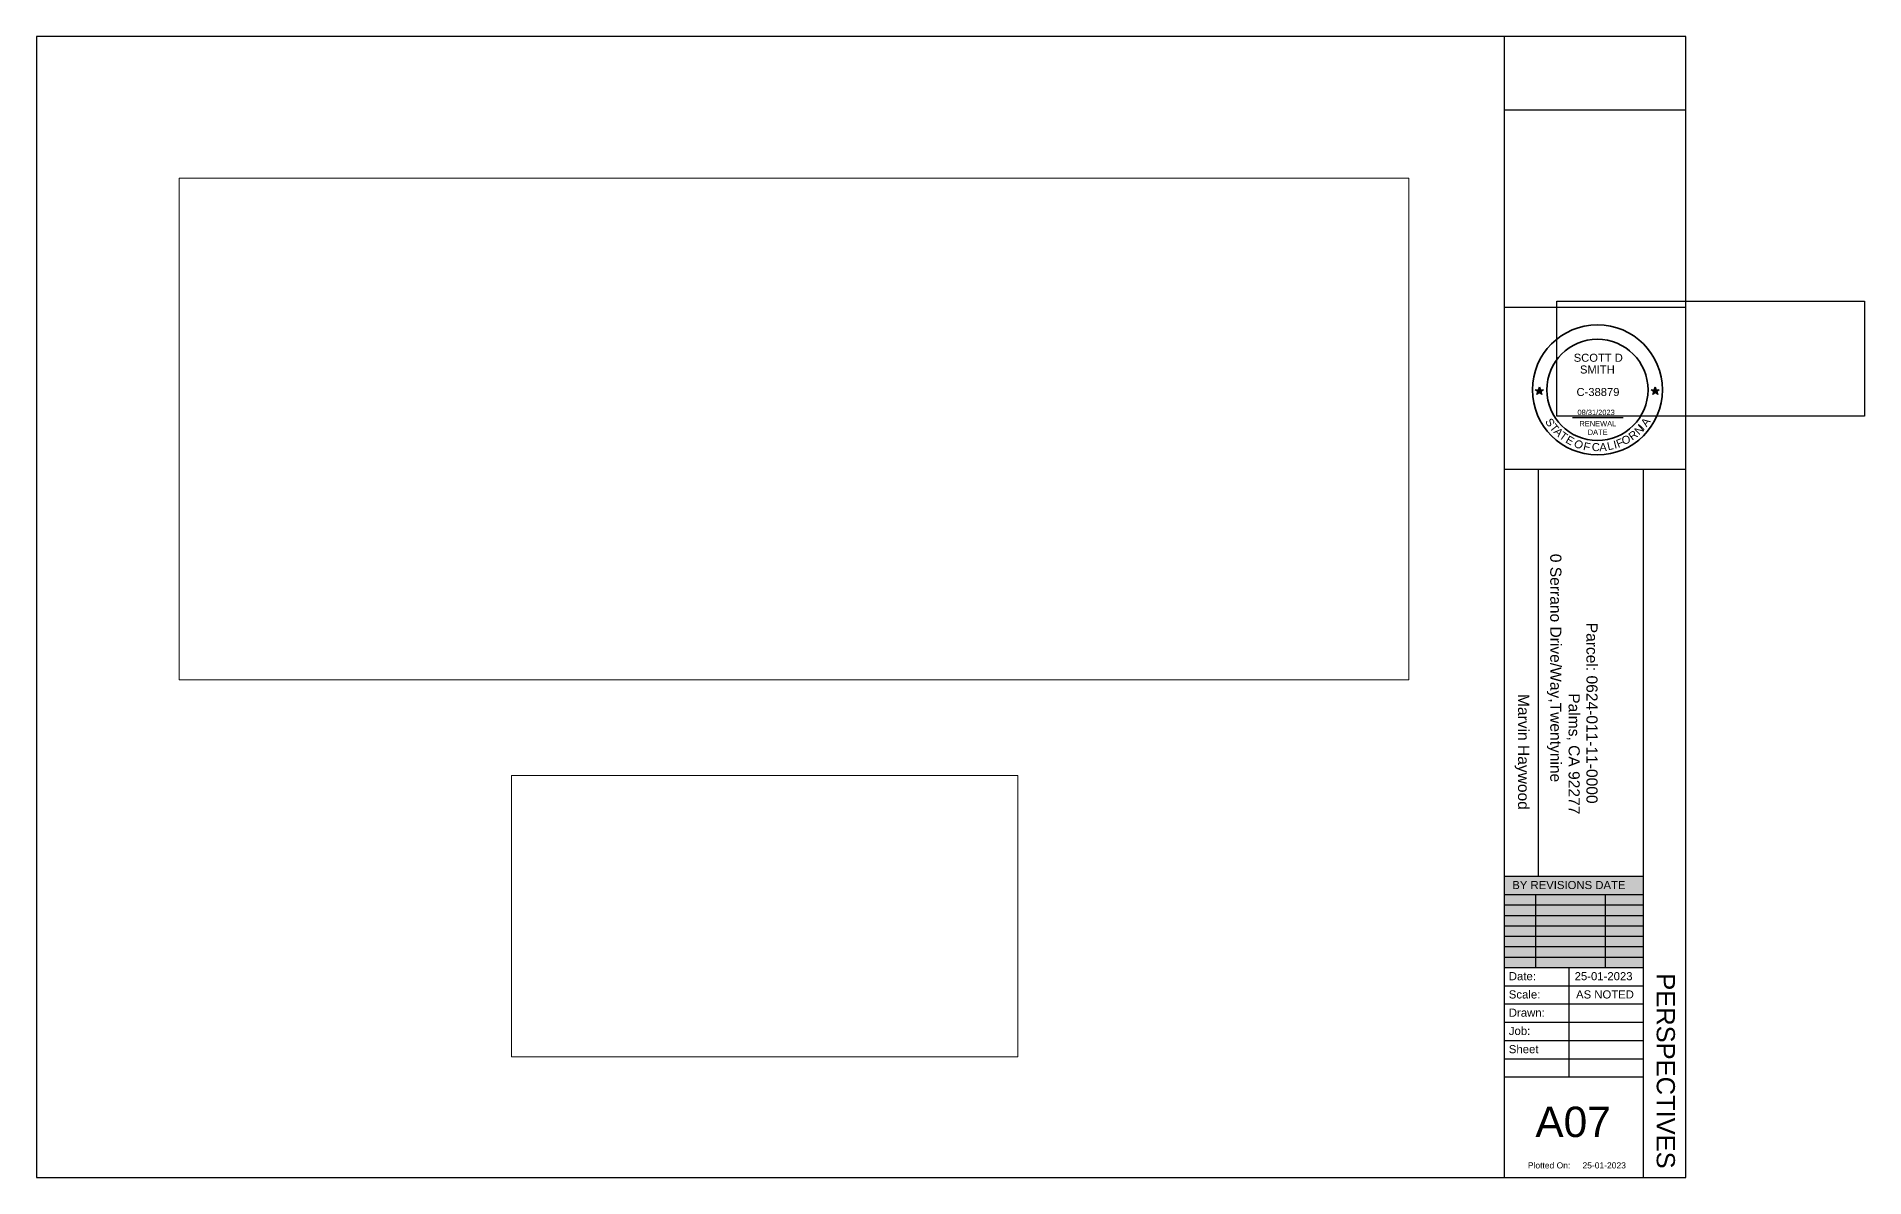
# Model space of a CAD drawing. Header units: millimetres. Extents: x -419 to 20046, y -14642 to 2638.
# Drawn here: x 11734 to 13309, y -773 to 209 of the extents above; entities that cross this region are included whole.
import ezdxf

# ---------------------------------------------------------------- set-up
doc = ezdxf.new("R2010")
doc.units = ezdxf.units.MM
doc.header["$XCLIPFRAME"] = 2
for name, color, linetype in [('PDF7_Geometry', 7, 'Continuous'), ('PDF7_Images', 7, 'Continuous'), ('PDF7_Text', 7, 'Continuous')]:
    doc.layers.add(name, color=color, linetype=linetype)
doc.layers.add('PDF7_Solid Fills', color=7, linetype='Continuous', true_color=0xffffff)
doc.styles.add('PDF Arial', font='arial.ttf')
doc.styles.get("Standard").update_dxf_attribs({"font": 'arial.ttf'})
picture_1 = doc.add_image_def('image20.png', size_in_pixel=(1507, 837))
picture_2 = doc.add_image_def('image21.png', size_in_pixel=(3500, 1810))
picture_3 = doc.add_image_def('image15.png', size_in_pixel=(858, 321))

# ---------------------------------------------------------------- blocks, each defined once
blk = doc.blocks.new('star')
h = blk.add_hatch(color=256)
h.dxf.hatch_style = 1
h.paths.add_polyline_path([(116.5, 62.57), (116.86, 62.57), (116.68, 63.12)])
h.paths.add_polyline_path([(116.68, 62.02), (116.97, 62.23), (116.86, 62.57), (116.5, 62.57), (116.39, 62.23)])
h.paths.add_polyline_path([(116.5, 62.57), (115.92, 62.57), (116.39, 62.23)])
h.paths.add_polyline_path([(116.39, 62.23), (116.21, 61.67), (116.68, 62.02)])
h.paths.add_polyline_path([(116.68, 62.02), (117.15, 61.67), (116.97, 62.23)])
h.paths.add_polyline_path([(116.97, 62.23), (117.44, 62.57), (116.86, 62.57)])
for p, q in [((115.92, 62.57), (117.44, 62.57)), ((117.15, 61.67), (115.92, 62.57)), ((116.21, 61.67), (116.68, 63.12)), ((117.44, 62.57), (116.21, 61.67)), ((116.68, 63.12), (117.15, 61.67))]:
    blk.add_line(p, q)
blk = doc.blocks.new('a')
at = {"color": 1, "char_height": 15, "attachment_point": 1}
for s, insert, rotation in [('{\\C256;S}', (169, 149), 301.8504), ('{\\C256;T}', (176.1, 138.5), 308.5602), ('{\\C256;A}', (335, 138.5), 54.6588), ('{\\C256;A}', (182.8, 131.2), 313.9392), ('{\\C256;T}', (190.6, 123.2), 324.7462), ('{\\C256;E}', (201.4, 115.5), 330.0103), ('{\\C256;O}', (218.6, 109.1), 319.6464), ('{\\C256;I}', (283.7, 104.3), 13.6115), ('{\\C256;F}', (288.3, 105.4), 21.5682), ('{\\C256;O}', (299, 112.2), 12.6875), ('{\\C256;R}', (311.3, 116.8), 36.4598), ('{\\C256;N}', (322.6, 125.5), 43.0781), ('{\\C256;I}', (344.8, 127.8), 227.4846), ('{\\C256;A}', (258.4, 100.3), 1.6689), ('{\\C256;L}', (271.7, 101.5), 12.6875)]:
    blk.add_mtext_dynamic_manual_height_columns(s, width=30.733, gutter_width=125, heights=[0], dxfattribs=dict(at, insert=insert, rotation=rotation))
at = {"color": 1, "insert": (244.5, 100.5), "char_height": 15, "attachment_point": 1}
blk.add_mtext_dynamic_manual_height_columns('{\\C256;C}', width=30.733, gutter_width=125, heights=[0], dxfattribs=at)
blk = doc.blocks.new('1')
at = {"color": 1, "xscale": 0.1018808021228187, "yscale": 0.1018808021228187, "zscale": 0.1018808021228187}
blk.add_blockref('a', (510.97, 81.39), dxfattribs=at)
at = {"color": 1, "insert": (534.46, 91.84), "char_height": 1.528, "attachment_point": 1, "rotation": 347.3366}
blk.add_mtext_dynamic_manual_height_columns('{\\C256;F}', width=1.5282, gutter_width=12.74, heights=[0], dxfattribs=at)
blk = doc.blocks.new('1111')
at = {"lineweight": 30}
blk.add_line((1001.3, -134.7), (1045, -134.7), dxfattribs=at)
at = {"lineweight": 35}
for radius in [56, 43.6]:
    blk.add_circle((1022.9, -110.9), radius, dxfattribs=at)
at = {"xscale": 4.597039828451667, "yscale": 4.597039828451667, "zscale": 4.597039828451667, "rotation": 287.9700872862333}
for p in [(534.9, 309.9), (634.7, 309.8)]:
    blk.add_blockref('star', p, dxfattribs=at)
at = {"color": 1, "xscale": 4.51217474996896, "yscale": 4.51217474996896, "zscale": 4.51217474996896}
blk.add_blockref('1', (-1399.9, -570.2), dxfattribs=at)
at = {"attachment_point": 1}
for s, width, heights, insert, char_height, line_spacing_factor in [('SCOTT D\\P  SMITH', 46.347, [0], (1002.5, -79.8), 6.9, 0.88), ('RENEWAL\\P    DATE', 31.395, [17], (1007.4, -137.7), 4.6, 0.96)]:
    blk.add_mtext_dynamic_manual_height_columns(s, width=width, gutter_width=4.6, heights=heights, dxfattribs=dict(at, insert=insert, char_height=char_height, line_spacing_factor=line_spacing_factor))
for s, width, insert, char_height in [('C-38879', 41.59, (1004.9, -109.3), 6.9), ('08/31/2023', 38.133, (1005.7, -128), 4.6)]:
    blk.add_mtext_dynamic_manual_height_columns(s, width=width, gutter_width=4.6, heights=[0], dxfattribs=dict(at, insert=insert, char_height=char_height))
at = {"color": 7, "true_color": 0xffffff}
image = blk.add_image(picture_3, insert=(988, -133.5), size_in_units=(265, 99.1), dxfattribs=dict(at, brightness=7, contrast=73))
image.dxf.flags = 15

msp = doc.modelspace()

# ---------------------------------------------------------------- linework, layer by layer
at = {"layer": 'PDF7_Geometry', "lineweight": 25}
msp.add_lwpolyline([(13154.764, 209.464), (11733.652, 209.464), (11733.652, -773.22), (13154.764, -773.22)], close=True, dxfattribs=at)
for points in [[(12998.213, 209.464), (12998.213, -773.22)], [(12998.213, 146.481), (13154.764, 146.481)], [(12998.213, -23.525), (13154.764, -23.525)], [(12998.213, -163.114), (13154.764, -163.114)], [(13027.605, -513.806), (13027.605, -163.114)], [(13118.214, -773.22), (13118.214, -163.114)], [(12998.213, -513.806), (13118.214, -513.806)], [(12998.213, -529.522), (13118.214, -529.522)], [(13025.091, -529.522), (13025.091, -529.522), (13025.091, -538.502), (13025.091, -547.482), (13025.091, -556.46), (13025.091, -565.44), (13025.091, -574.42), (13025.091, -583.4), (13025.091, -592.378)], [(13085.09, -529.522), (13085.09, -529.522), (13085.09, -538.502), (13085.09, -547.482), (13085.09, -556.46), (13085.09, -565.44), (13085.09, -574.42), (13085.09, -583.4), (13085.09, -592.378)], [(12998.213, -538.502), (13118.214, -538.502)], [(12998.213, -547.482), (13118.214, -547.482)], [(12998.213, -556.46), (13118.214, -556.46)], [(12998.213, -565.44), (13118.214, -565.44)], [(12998.213, -574.42), (13118.214, -574.42)], [(12998.213, -583.4), (13118.214, -583.4)], [(12998.213, -592.378), (13118.214, -592.378)], [(13054.213, -686.665), (13054.213, -592.378)], [(12998.213, -608.094), (13118.214, -608.094)], [(12998.213, -623.809), (13118.214, -623.809)], [(12998.213, -639.522), (13118.214, -639.522)], [(12998.213, -655.237), (13118.214, -655.237)], [(12998.213, -670.953), (13118.214, -670.953)], [(12998.213, -686.665), (13118.214, -686.665)]]:
    msp.add_lwpolyline(points, dxfattribs=at)
at = {"layer": 'PDF7_Solid Fills', "lineweight": 0, "transparency": 33554559}
msp.add_solid([(12998.213, -513.806), (13118.214, -513.806), (12998.213, -592.378), (13118.214, -592.378)], dxfattribs=at)

# ---------------------------------------------------------------- block references
at = {"color": 1}
msp.add_blockref('1111', (12055.605, 16.061), dxfattribs=at)

# ---------------------------------------------------------------- texts
at = {"layer": 'PDF7_Text', "attachment_point": 7, "rotation": 270, "style": 'PDF Arial'}
for s, insert, char_height in [('0 Serrano Drive/Way,Twentynine', (13034.975, -236.071), 9.59887), ('Parcel: 0624-011-11-0000', (13068.904, -295.438), 9.59887), ('Marvin Haywood', (13007.245, -356.758), 9.59887), ('Palms, CA 92277', (13051.873, -356.156), 9.59887), ('PERSPECTIVES', (13129.368, -597.39), 15.70725)]:
    msp.add_mtext(s, dxfattribs=dict(at, insert=insert, char_height=char_height))
at = {"layer": 'PDF7_Text', "attachment_point": 7, "style": 'PDF Arial'}
for s, insert, char_height in [('BY REVISIONS DATE', (13005.146, -524.934), 6.98099), ('Date:', (13002.159, -603.471), 7.0076), ('25-01-2023', (13058.889, -603.469), 6.981), ('Scale:', (13002.159, -619.191), 7.0076), ('AS NOTED', (13060.098, -619.179), 6.981), ('Drawn:', (13002.159, -634.901), 7.0076), ('Job:', (13002.159, -650.623), 7.0076), ('Sheet', (13002.159, -666.33), 7.0076), ('A07', (13025.031, -738.818), 26.1788)]:
    msp.add_mtext(s, dxfattribs=dict(at, insert=insert, char_height=char_height))
at = {"layer": 'PDF7_Text', "color": 5, "attachment_point": 7, "style": 'PDF Arial'}
for s, insert, char_height in [('Plotted On:', (13018.568, -765.545), 5.23575), ('25-01-2023', (13065.644, -765.548), 5.2358)]:
    msp.add_mtext(s, dxfattribs=dict(at, insert=insert, char_height=char_height))

# ---------------------------------------------------------------- pictures from other files: only their frames are drawn
at = {"layer": 'PDF7_Images', "color": 7, "lineweight": 0, "true_color": 0xffffff}
image = msp.add_image(picture_2, insert=(11852.599, -344.597), size_in_units=(1101.648, 569.71), dxfattribs=at)
image.set_boundary_path([(12.373, 436.982), (3378.4416, 1809.5)])
image.dxf.flags = 15
image = msp.add_image(picture_1, insert=(12142.939, -669.346), size_in_units=(436.309, 242.33), dxfattribs=at)
image.dxf.flags = 15

doc.saveas('drawing.dxf')
